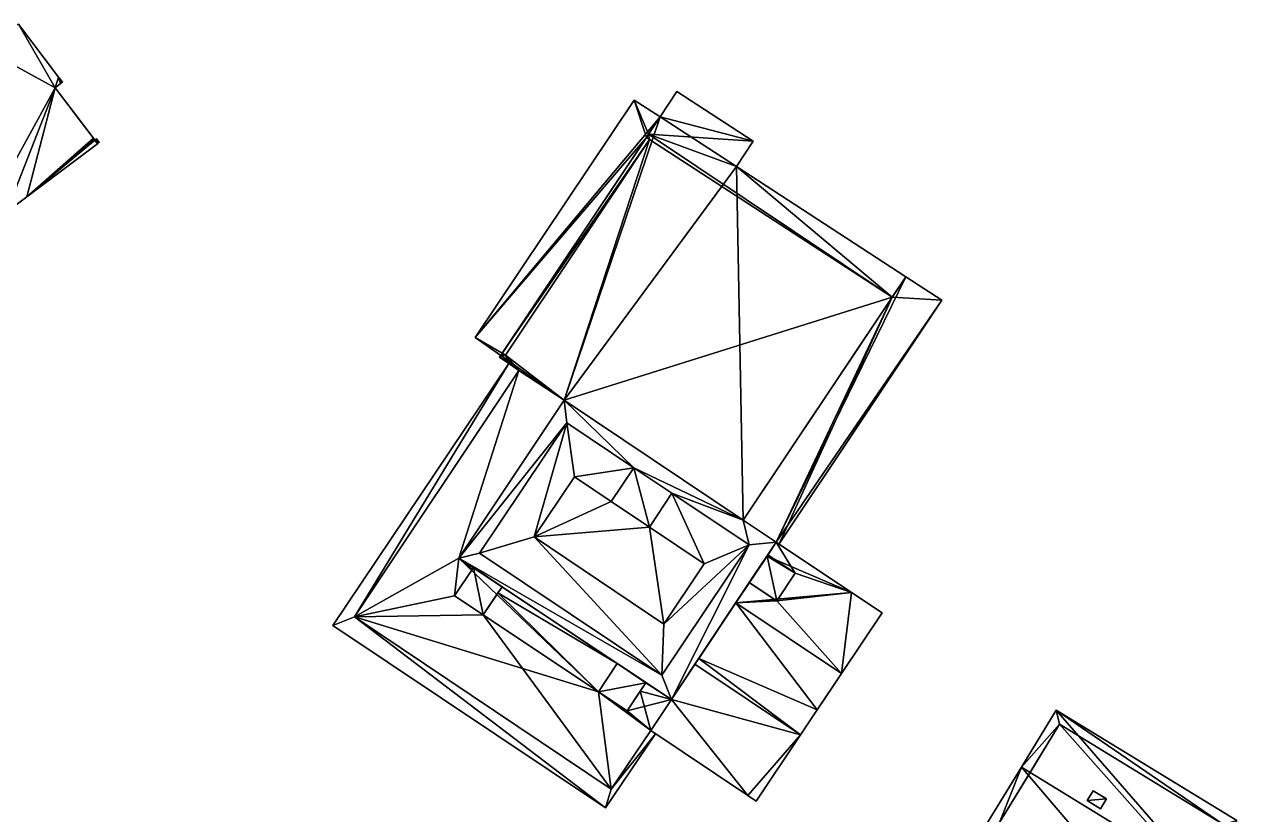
# Model space of a CAD drawing. Extents: x 2679264 to 2679716, y 1246766 to 1247183.
# Drawn here: x 2679574.3 to 2679664.7, y 1247120.6 to 1247179.5 of the extents above; entities that cross this region are included whole.
import ezdxf

# ---------------------------------------------------------------- set-up
doc = ezdxf.new("R2010")
doc.units = 0

msp = doc.modelspace()

# ---------------------------------------------------------------- linework, layer by layer
for points in [[(2679573.89, 1247179.52, 455.467), (2679576.61, 1247174.78, 455.467), (2679570.58, 1247178.08, 455.467)], [(2679573.89, 1247179.52, 428.015), (2679570.58, 1247178.08, 428.015), (2679576.61, 1247174.78, 428.015)], [(2679576.88, 1247175.58, 455.467), (2679576.61, 1247174.78, 455.467), (2679573.89, 1247179.52, 455.467)], [(2679576.88, 1247175.58, 455.467), (2679573.89, 1247179.52, 455.467), (2679573.89, 1247179.52, 428.015)], [(2679576.88, 1247175.58, 428.015), (2679576.88, 1247175.58, 455.467), (2679573.89, 1247179.52, 428.015)], [(2679576.88, 1247175.58, 428.015), (2679573.89, 1247179.52, 428.015), (2679576.61, 1247174.78, 428.015)], [(2679576.61, 1247174.78, 455.467), (2679570.47, 1247163.58, 455.467), (2679570.58, 1247178.08, 455.467)], [(2679570.58, 1247178.08, 428.015), (2679570.47, 1247163.58, 428.015), (2679576.61, 1247174.78, 428.015)], [(2679577.01, 1247175.1, 455.467), (2679576.61, 1247174.78, 455.467), (2679576.88, 1247175.58, 455.467)], [(2679577.01, 1247175.1, 428.015), (2679576.88, 1247175.58, 428.015), (2679576.61, 1247174.78, 428.015)], [(2679576.91, 1247175.54, 455.467), (2679577.01, 1247175.1, 455.467), (2679576.88, 1247175.58, 455.467)], [(2679576.91, 1247175.54, 447.576), (2679576.91, 1247175.54, 455.467), (2679576.88, 1247175.58, 455.467)], [(2679576.88, 1247175.58, 447.576), (2679576.91, 1247175.54, 447.576), (2679576.88, 1247175.58, 455.467)], [(2679577.01, 1247175.1, 428.015), (2679576.91, 1247175.54, 428.015), (2679576.88, 1247175.58, 428.015)], [(2679577.18, 1247175.21, 455.467), (2679577.01, 1247175.1, 455.467), (2679576.91, 1247175.54, 455.467)], [(2679577.18, 1247175.21, 447.576), (2679577.18, 1247175.21, 455.467), (2679576.91, 1247175.54, 455.467)], [(2679576.91, 1247175.54, 447.576), (2679577.18, 1247175.21, 447.576), (2679576.91, 1247175.54, 455.467)], [(2679577.01, 1247175.1, 428.015), (2679577.18, 1247175.21, 428.015), (2679576.91, 1247175.54, 428.015)], [(2679573, 1247165.51, 455.467), (2679570.47, 1247163.58, 455.467), (2679576.61, 1247174.78, 455.467)], [(2679570.47, 1247163.58, 428.015), (2679573, 1247165.51, 428.015), (2679576.61, 1247174.78, 428.015)], [(2679574.51, 1247166.65, 455.467), (2679573, 1247165.51, 455.467), (2679576.61, 1247174.78, 455.467)], [(2679573, 1247165.51, 428.015), (2679574.51, 1247166.65, 428.015), (2679576.61, 1247174.78, 428.015)], [(2679579.47, 1247171.03, 455.467), (2679574.51, 1247166.65, 455.467), (2679576.61, 1247174.78, 455.467)], [(2679574.51, 1247166.65, 428.015), (2679579.47, 1247171.03, 428.015), (2679576.61, 1247174.78, 428.015)], [(2679576.61, 1247174.78, 447.576), (2679576.61, 1247174.78, 455.467), (2679577.01, 1247175.1, 455.467)], [(2679577.01, 1247175.1, 447.576), (2679576.61, 1247174.78, 447.576), (2679577.01, 1247175.1, 455.467)], [(2679576.61, 1247174.78, 447.576), (2679579.53, 1247170.95, 447.576), (2679579.53, 1247170.95, 455.467)], [(2679576.61, 1247174.78, 455.467), (2679576.61, 1247174.78, 447.576), (2679579.53, 1247170.95, 455.467)], [(2679577.01, 1247175.1, 447.576), (2679577.01, 1247175.1, 455.467), (2679577.18, 1247175.21, 455.467)], [(2679577.18, 1247175.21, 447.576), (2679577.01, 1247175.1, 447.576), (2679577.18, 1247175.21, 455.467)], [(2679619.77, 1247173.87, 438.178), (2679621.71, 1247172.61, 438.178), (2679607.93, 1247156.17, 438.178)], [(2679619.77, 1247173.87, 438.178), (2679607.93, 1247156.17, 438.178), (2679620.69, 1247171.09, 438.178)], [(2679621.71, 1247172.61, 438.178), (2679619.77, 1247173.87, 438.178), (2679620.85, 1247171.34, 438.178)], [(2679620.85, 1247171.34, 438.178), (2679619.77, 1247173.87, 438.178), (2679620.69, 1247171.09, 438.178)], [(2679622.95, 1247174.5, 438.178), (2679628.64, 1247170.8, 438.178), (2679621.71, 1247172.61, 438.178)], [(2679628.64, 1247170.8, 438.178), (2679622.95, 1247174.5, 438.178), (2679621.71, 1247172.61, 438.178)], [(2679607.93, 1247156.17, 438.178), (2679621.71, 1247172.61, 438.178), (2679609.83, 1247154.85, 438.178)], [(2679609.83, 1247154.85, 438.178), (2679621.71, 1247172.61, 438.178), (2679614.55, 1247151.5, 438.178)], [(2679621.71, 1247172.61, 438.178), (2679627.41, 1247168.91, 438.178), (2679614.55, 1247151.5, 438.178)], [(2679628.64, 1247170.8, 438.178), (2679621.71, 1247172.61, 438.178), (2679620.85, 1247171.34, 438.178)], [(2679628.64, 1247170.8, 438.178), (2679627.41, 1247168.91, 438.178), (2679621.71, 1247172.61, 438.178)], [(2679579.53, 1247170.95, 455.467), (2679574.51, 1247166.65, 455.467), (2679579.47, 1247171.03, 455.467)], [(2679574.51, 1247166.65, 428.015), (2679579.53, 1247170.95, 428.015), (2679579.47, 1247171.03, 428.015)], [(2679579.7, 1247170.98, 455.467), (2679579.86, 1247170.68, 455.467), (2679579.58, 1247170.89, 455.467)], [(2679579.7, 1247170.98, 447.576), (2679579.7, 1247170.98, 455.467), (2679579.58, 1247170.89, 455.467)], [(2679579.58, 1247170.89, 447.576), (2679579.7, 1247170.98, 447.576), (2679579.58, 1247170.89, 455.467)], [(2679579.86, 1247170.68, 428.015), (2679579.7, 1247170.98, 428.015), (2679579.58, 1247170.89, 428.015)], [(2679579.9, 1247170.71, 455.467), (2679579.86, 1247170.68, 455.467), (2679579.7, 1247170.98, 455.467)], [(2679579.9, 1247170.71, 455.467), (2679579.7, 1247170.98, 455.467), (2679579.7, 1247170.98, 428.015)], [(2679579.9, 1247170.71, 428.015), (2679579.9, 1247170.71, 455.467), (2679579.7, 1247170.98, 428.015)], [(2679579.86, 1247170.68, 428.015), (2679579.9, 1247170.71, 428.015), (2679579.7, 1247170.98, 428.015)], [(2679620.69, 1247171.09, 438.178), (2679607.93, 1247156.17, 438.178), (2679609.94, 1247155.02, 438.178)], [(2679620.91, 1247170.93, 438.178), (2679620.69, 1247171.09, 438.178), (2679609.94, 1247155.02, 438.178)], [(2679620.85, 1247171.34, 438.178), (2679620.69, 1247171.09, 438.178), (2679620.69, 1247171.09, 426.39)], [(2679620.85, 1247171.34, 426.39), (2679620.85, 1247171.34, 438.178), (2679620.69, 1247171.09, 426.39)], [(2679620.85, 1247171.34, 426.39), (2679620.69, 1247171.09, 426.39), (2679620.91, 1247170.93, 426.39)], [(2679620.69, 1247171.09, 438.178), (2679620.91, 1247170.93, 438.178), (2679620.91, 1247170.93, 426.39)], [(2679620.69, 1247171.09, 426.39), (2679620.69, 1247171.09, 438.178), (2679620.91, 1247170.93, 426.39)], [(2679627.41, 1247168.91, 438.178), (2679628.64, 1247170.8, 438.178), (2679620.85, 1247171.34, 438.178)], [(2679639, 1247159.18, 438.178), (2679627.41, 1247168.91, 438.178), (2679620.85, 1247171.34, 438.178)], [(2679639, 1247159.18, 438.178), (2679620.85, 1247171.34, 438.178), (2679620.85, 1247171.34, 426.39)], [(2679639, 1247159.18, 426.39), (2679639, 1247159.18, 438.178), (2679620.85, 1247171.34, 426.39)], [(2679639, 1247159.18, 426.39), (2679620.85, 1247171.34, 426.39), (2679620.91, 1247170.93, 426.39)], [(2679579.58, 1247170.89, 455.467), (2679574.51, 1247166.65, 455.467), (2679579.53, 1247170.95, 455.467)], [(2679574.51, 1247166.65, 428.015), (2679579.58, 1247170.89, 428.015), (2679579.53, 1247170.95, 428.015)], [(2679579.78, 1247170.62, 455.467), (2679574.51, 1247166.65, 455.467), (2679579.58, 1247170.89, 455.467)], [(2679574.51, 1247166.65, 428.015), (2679579.78, 1247170.62, 428.015), (2679579.58, 1247170.89, 428.015)], [(2679574.51, 1247166.65, 455.467), (2679579.78, 1247170.62, 455.467), (2679579.78, 1247170.62, 428.015)], [(2679574.51, 1247166.65, 428.015), (2679574.51, 1247166.65, 455.467), (2679579.78, 1247170.62, 428.015)], [(2679579.58, 1247170.89, 447.576), (2679579.58, 1247170.89, 455.467), (2679579.53, 1247170.95, 455.467)], [(2679579.53, 1247170.95, 447.576), (2679579.58, 1247170.89, 447.576), (2679579.53, 1247170.95, 455.467)], [(2679579.86, 1247170.68, 455.467), (2679579.78, 1247170.62, 455.467), (2679579.58, 1247170.89, 455.467)], [(2679579.78, 1247170.62, 428.015), (2679579.86, 1247170.68, 428.015), (2679579.58, 1247170.89, 428.015)], [(2679579.78, 1247170.62, 455.467), (2679579.86, 1247170.68, 455.467), (2679579.86, 1247170.68, 428.015)], [(2679579.78, 1247170.62, 428.015), (2679579.78, 1247170.62, 455.467), (2679579.86, 1247170.68, 428.015)], [(2679579.86, 1247170.68, 455.467), (2679579.9, 1247170.71, 455.467), (2679579.9, 1247170.71, 428.015)], [(2679579.86, 1247170.68, 428.015), (2679579.86, 1247170.68, 455.467), (2679579.9, 1247170.71, 428.015)], [(2679610.19, 1247154.86, 438.178), (2679620.91, 1247170.93, 438.178), (2679609.94, 1247155.02, 438.178)], [(2679620.91, 1247170.93, 438.178), (2679610.19, 1247154.86, 438.178), (2679610.19, 1247154.86, 426.39)], [(2679620.91, 1247170.93, 426.39), (2679620.91, 1247170.93, 438.178), (2679610.19, 1247154.86, 426.39)], [(2679614.55, 1247151.5, 426.39), (2679620.91, 1247170.93, 426.39), (2679610.19, 1247154.86, 426.39)], [(2679614.55, 1247151.5, 426.39), (2679639, 1247159.18, 426.39), (2679620.91, 1247170.93, 426.39)], [(2679614.55, 1247151.5, 438.178), (2679627.41, 1247168.91, 438.178), (2679627.89, 1247142.57, 438.178)], [(2679627.41, 1247168.91, 438.178), (2679640.02, 1247160.71, 438.178), (2679627.89, 1247142.57, 438.178)], [(2679640.02, 1247160.71, 438.178), (2679627.41, 1247168.91, 438.178), (2679639, 1247159.18, 438.178)], [(2679573, 1247165.51, 455.467), (2679574.51, 1247166.65, 455.467), (2679574.51, 1247166.65, 428.015)], [(2679573, 1247165.51, 428.015), (2679573, 1247165.51, 455.467), (2679574.51, 1247166.65, 428.015)], [(2679640.02, 1247160.71, 438.178), (2679630.37, 1247140.93, 438.178), (2679627.89, 1247142.57, 438.178)], [(2679642.72, 1247158.95, 438.178), (2679630.37, 1247140.93, 438.178), (2679640.02, 1247160.71, 438.178)], [(2679642.72, 1247158.95, 438.178), (2679640.02, 1247160.71, 438.178), (2679639, 1247159.18, 438.178)], [(2679614.55, 1247151.5, 426.39), (2679627.89, 1247142.57, 426.39), (2679639, 1247159.18, 426.39)], [(2679627.89, 1247142.57, 438.178), (2679630.37, 1247140.93, 438.178), (2679639, 1247159.18, 438.178)], [(2679627.89, 1247142.57, 438.178), (2679639, 1247159.18, 438.178), (2679639, 1247159.18, 426.39)], [(2679627.89, 1247142.57, 426.39), (2679627.89, 1247142.57, 438.178), (2679639, 1247159.18, 426.39)], [(2679630.37, 1247140.93, 438.178), (2679630.58, 1247140.8, 438.178), (2679639, 1247159.18, 438.178)], [(2679630.58, 1247140.8, 438.178), (2679630.37, 1247140.93, 438.178), (2679642.72, 1247158.95, 438.178)], [(2679630.58, 1247140.8, 438.178), (2679642.72, 1247158.95, 438.178), (2679639, 1247159.18, 438.178)], [(2679607.93, 1247156.17, 438.178), (2679609.83, 1247154.85, 438.178), (2679609.94, 1247155.02, 438.178)], [(2679609.83, 1247154.85, 426.39), (2679609.73, 1247154.72, 426.39), (2679610.19, 1247154.86, 426.39)], [(2679609.73, 1247154.72, 426.39), (2679610.43, 1247154.25, 426.39), (2679610.19, 1247154.86, 426.39)], [(2679609.73, 1247154.72, 438.178), (2679609.83, 1247154.85, 438.178), (2679610.43, 1247154.25, 438.178)], [(2679609.83, 1247154.85, 438.178), (2679609.73, 1247154.72, 438.178), (2679609.73, 1247154.72, 426.39)], [(2679609.83, 1247154.85, 426.39), (2679609.83, 1247154.85, 438.178), (2679609.73, 1247154.72, 426.39)], [(2679609.73, 1247154.72, 438.178), (2679610.43, 1247154.25, 438.178), (2679610.43, 1247154.25, 426.39)], [(2679609.73, 1247154.72, 426.39), (2679609.73, 1247154.72, 438.178), (2679610.43, 1247154.25, 426.39)], [(2679609.94, 1247155.02, 438.178), (2679609.83, 1247154.85, 438.178), (2679609.94, 1247155.02, 426.39)], [(2679609.83, 1247154.85, 438.178), (2679609.83, 1247154.85, 426.39), (2679609.94, 1247155.02, 426.39)], [(2679609.83, 1247154.85, 426.39), (2679610.19, 1247154.86, 426.39), (2679609.94, 1247155.02, 426.39)], [(2679610.43, 1247154.25, 438.178), (2679609.83, 1247154.85, 438.178), (2679611.19, 1247153.73, 438.178)], [(2679611.19, 1247153.73, 438.178), (2679609.83, 1247154.85, 438.178), (2679614.55, 1247151.5, 438.178)], [(2679610.19, 1247154.86, 438.178), (2679609.94, 1247155.02, 438.178), (2679609.94, 1247155.02, 426.39)], [(2679610.19, 1247154.86, 426.39), (2679610.19, 1247154.86, 438.178), (2679609.94, 1247155.02, 426.39)], [(2679610.43, 1247154.25, 426.39), (2679611.19, 1247153.73, 426.39), (2679610.19, 1247154.86, 426.39)], [(2679611.19, 1247153.73, 426.39), (2679614.55, 1247151.5, 426.39), (2679610.19, 1247154.86, 426.39)], [(2679610.43, 1247154.25, 438.241), (2679598.93, 1247135.37, 438.241), (2679597.32, 1247134.73, 438.241)], [(2679610.43, 1247154.25, 438.241), (2679597.32, 1247134.73, 438.241), (2679598.93, 1247135.37, 438.241)], [(2679610.43, 1247154.25, 438.241), (2679611.19, 1247153.73, 438.241), (2679598.93, 1247135.37, 438.241)], [(2679611.19, 1247153.73, 438.241), (2679610.43, 1247154.25, 438.241), (2679598.93, 1247135.37, 438.241)], [(2679610.43, 1247154.25, 438.178), (2679611.19, 1247153.73, 438.178), (2679611.19, 1247153.73, 426.39)], [(2679610.43, 1247154.25, 426.39), (2679610.43, 1247154.25, 438.178), (2679611.19, 1247153.73, 426.39)], [(2679611.19, 1247153.73, 438.241), (2679606.72, 1247139.75, 438.241), (2679598.93, 1247135.37, 438.241)], [(2679611.19, 1247153.73, 438.241), (2679598.93, 1247135.37, 438.241), (2679598.93, 1247135.37, 426.39)], [(2679611.19, 1247153.73, 426.39), (2679611.19, 1247153.73, 438.241), (2679598.93, 1247135.37, 426.39)], [(2679611.19, 1247153.73, 426.39), (2679598.93, 1247135.37, 426.39), (2679606.72, 1247139.75, 426.39)], [(2679614.55, 1247151.5, 438.241), (2679606.72, 1247139.75, 438.241), (2679611.19, 1247153.73, 438.241)], [(2679611.19, 1247153.73, 426.39), (2679606.72, 1247139.75, 426.39), (2679614.55, 1247151.5, 426.39)], [(2679614.55, 1247151.5, 438.178), (2679614.55, 1247151.5, 438.241), (2679611.19, 1247153.73, 438.241)], [(2679611.19, 1247153.73, 438.178), (2679614.55, 1247151.5, 438.178), (2679611.19, 1247153.73, 438.241)], [(2679606.72, 1247139.75, 467.94), (2679614.55, 1247151.5, 467.94), (2679614.77, 1247149.82, 467.94)], [(2679614.55, 1247151.5, 438.241), (2679614.55, 1247151.5, 467.94), (2679606.72, 1247139.75, 467.94)], [(2679606.72, 1247139.75, 438.241), (2679614.55, 1247151.5, 438.241), (2679606.72, 1247139.75, 467.94)], [(2679614.55, 1247151.5, 426.39), (2679606.72, 1247139.75, 426.39), (2679614.77, 1247149.82, 426.39)], [(2679614.55, 1247151.5, 467.94), (2679627.89, 1247142.57, 467.94), (2679619.75, 1247146.48, 467.94)], [(2679614.55, 1247151.5, 467.94), (2679619.75, 1247146.48, 467.94), (2679614.77, 1247149.82, 467.94)], [(2679627.89, 1247142.57, 438.178), (2679627.89, 1247142.57, 467.94), (2679614.55, 1247151.5, 467.94)], [(2679614.55, 1247151.5, 438.178), (2679627.89, 1247142.57, 438.178), (2679614.55, 1247151.5, 467.94)], [(2679627.89, 1247142.57, 426.39), (2679614.55, 1247151.5, 426.39), (2679619.75, 1247146.48, 426.39)], [(2679619.75, 1247146.48, 426.39), (2679614.55, 1247151.5, 426.39), (2679614.77, 1247149.82, 426.39)], [(2679606.72, 1247139.75, 467.94), (2679614.77, 1247149.82, 467.94), (2679608.26, 1247140.1, 467.94)], [(2679614.77, 1247149.82, 426.39), (2679606.72, 1247139.75, 426.39), (2679608.26, 1247140.1, 426.39)], [(2679614.77, 1247149.82, 465.598), (2679612.32, 1247141.32, 465.598), (2679608.26, 1247140.1, 465.598)], [(2679608.26, 1247140.1, 465.598), (2679608.26, 1247140.1, 467.94), (2679614.77, 1247149.82, 467.94)], [(2679614.77, 1247149.82, 465.598), (2679608.26, 1247140.1, 465.598), (2679614.77, 1247149.82, 467.94)], [(2679612.32, 1247141.32, 426.39), (2679614.77, 1247149.82, 426.39), (2679608.26, 1247140.1, 426.39)], [(2679615.32, 1247145.8, 465.598), (2679612.32, 1247141.32, 465.598), (2679614.77, 1247149.82, 465.598)], [(2679612.32, 1247141.32, 426.39), (2679615.32, 1247145.8, 426.39), (2679614.77, 1247149.82, 426.39)], [(2679619.75, 1247146.48, 465.598), (2679615.32, 1247145.8, 465.598), (2679614.77, 1247149.82, 465.598)], [(2679614.77, 1247149.82, 465.598), (2679614.77, 1247149.82, 467.94), (2679619.75, 1247146.48, 467.94)], [(2679619.75, 1247146.48, 465.598), (2679614.77, 1247149.82, 465.598), (2679619.75, 1247146.48, 467.94)], [(2679615.32, 1247145.8, 426.39), (2679619.75, 1247146.48, 426.39), (2679614.77, 1247149.82, 426.39)], [(2679612.32, 1247141.32, 467.94), (2679615.32, 1247145.8, 467.94), (2679618.06, 1247143.95, 467.94)], [(2679615.32, 1247145.8, 465.598), (2679615.32, 1247145.8, 467.94), (2679612.32, 1247141.32, 467.94)], [(2679612.32, 1247141.32, 465.598), (2679615.32, 1247145.8, 465.598), (2679612.32, 1247141.32, 467.94)], [(2679615.32, 1247145.8, 426.39), (2679612.32, 1247141.32, 426.39), (2679618.06, 1247143.95, 426.39)], [(2679618.06, 1247143.95, 465.598), (2679615.32, 1247145.8, 465.598), (2679619.75, 1247146.48, 465.598)], [(2679615.32, 1247145.8, 426.39), (2679618.06, 1247143.95, 426.39), (2679619.75, 1247146.48, 426.39)], [(2679618.06, 1247143.95, 465.598), (2679618.06, 1247143.95, 467.94), (2679615.32, 1247145.8, 467.94)], [(2679615.32, 1247145.8, 465.598), (2679618.06, 1247143.95, 465.598), (2679615.32, 1247145.8, 467.94)], [(2679620.91, 1247142.05, 467.94), (2679618.06, 1247143.95, 467.94), (2679619.75, 1247146.48, 467.94)], [(2679619.75, 1247146.48, 465.598), (2679619.75, 1247146.48, 467.94), (2679618.06, 1247143.95, 467.94)], [(2679618.06, 1247143.95, 465.598), (2679619.75, 1247146.48, 465.598), (2679618.06, 1247143.95, 467.94)], [(2679618.06, 1247143.95, 426.39), (2679620.91, 1247142.05, 426.39), (2679619.75, 1247146.48, 426.39)], [(2679627.89, 1247142.57, 467.94), (2679622.59, 1247144.57, 467.94), (2679619.75, 1247146.48, 467.94)], [(2679622.59, 1247144.57, 467.94), (2679620.91, 1247142.05, 467.94), (2679619.75, 1247146.48, 467.94)], [(2679627.89, 1247142.57, 426.39), (2679619.75, 1247146.48, 426.39), (2679622.59, 1247144.57, 426.39)], [(2679619.75, 1247146.48, 426.39), (2679620.91, 1247142.05, 426.39), (2679622.59, 1247144.57, 426.39)], [(2679620.91, 1247142.05, 467.94), (2679612.32, 1247141.32, 467.94), (2679618.06, 1247143.95, 467.94)], [(2679612.32, 1247141.32, 426.39), (2679620.91, 1247142.05, 426.39), (2679618.06, 1247143.95, 426.39)], [(2679625, 1247139.31, 465.598), (2679620.91, 1247142.05, 465.598), (2679622.59, 1247144.57, 465.598)], [(2679620.91, 1247142.05, 465.598), (2679620.91, 1247142.05, 467.94), (2679622.59, 1247144.57, 467.94)], [(2679622.59, 1247144.57, 465.598), (2679620.91, 1247142.05, 465.598), (2679622.59, 1247144.57, 467.94)], [(2679620.91, 1247142.05, 426.39), (2679625, 1247139.31, 426.39), (2679622.59, 1247144.57, 426.39)], [(2679627.89, 1247142.57, 467.94), (2679628.35, 1247140.72, 467.94), (2679622.59, 1247144.57, 467.94)], [(2679628.35, 1247140.72, 465.598), (2679625, 1247139.31, 465.598), (2679622.59, 1247144.57, 465.598)], [(2679622.59, 1247144.57, 465.598), (2679622.59, 1247144.57, 467.94), (2679628.35, 1247140.72, 467.94)], [(2679628.35, 1247140.72, 465.598), (2679622.59, 1247144.57, 465.598), (2679628.35, 1247140.72, 467.94)], [(2679628.35, 1247140.72, 426.39), (2679627.89, 1247142.57, 426.39), (2679622.59, 1247144.57, 426.39)], [(2679625, 1247139.31, 426.39), (2679628.35, 1247140.72, 426.39), (2679622.59, 1247144.57, 426.39)], [(2679627.89, 1247142.57, 467.94), (2679630.37, 1247140.93, 467.94), (2679628.35, 1247140.72, 467.94)], [(2679630.37, 1247140.93, 426.39), (2679630.37, 1247140.93, 467.94), (2679627.89, 1247142.57, 467.94)], [(2679627.89, 1247142.57, 467.94), (2679627.89, 1247142.57, 426.39), (2679630.37, 1247140.93, 426.39)], [(2679630.37, 1247140.93, 426.39), (2679627.89, 1247142.57, 426.39), (2679628.35, 1247140.72, 426.39)], [(2679608.26, 1247140.1, 465.598), (2679612.32, 1247141.32, 465.598), (2679621.85, 1247131.01, 465.598)], [(2679612.32, 1247141.32, 426.39), (2679608.26, 1247140.1, 426.39), (2679621.85, 1247131.01, 426.39)], [(2679620.91, 1247142.05, 467.94), (2679622, 1247134.83, 467.94), (2679612.32, 1247141.32, 467.94)], [(2679622, 1247134.83, 426.39), (2679620.91, 1247142.05, 426.39), (2679612.32, 1247141.32, 426.39)], [(2679612.32, 1247141.32, 465.598), (2679622, 1247134.83, 465.598), (2679621.85, 1247131.01, 465.598)], [(2679612.32, 1247141.32, 465.598), (2679612.32, 1247141.32, 467.94), (2679622, 1247134.83, 467.94)], [(2679622, 1247134.83, 465.598), (2679612.32, 1247141.32, 465.598), (2679622, 1247134.83, 467.94)], [(2679622, 1247134.83, 426.39), (2679612.32, 1247141.32, 426.39), (2679621.85, 1247131.01, 426.39)], [(2679620.91, 1247142.05, 467.94), (2679625, 1247139.31, 467.94), (2679622, 1247134.83, 467.94)], [(2679625, 1247139.31, 465.598), (2679625, 1247139.31, 467.94), (2679620.91, 1247142.05, 467.94)], [(2679620.91, 1247142.05, 465.598), (2679625, 1247139.31, 465.598), (2679620.91, 1247142.05, 467.94)], [(2679625, 1247139.31, 426.39), (2679620.91, 1247142.05, 426.39), (2679622, 1247134.83, 426.39)], [(2679628.35, 1247140.72, 467.94), (2679622.55, 1247129.2, 467.94), (2679621.85, 1247131.01, 467.94)], [(2679621.85, 1247131.01, 465.598), (2679622, 1247134.83, 465.598), (2679628.35, 1247140.72, 465.598)], [(2679628.35, 1247140.72, 465.598), (2679628.35, 1247140.72, 467.94), (2679621.85, 1247131.01, 467.94)], [(2679621.85, 1247131.01, 465.598), (2679628.35, 1247140.72, 465.598), (2679621.85, 1247131.01, 467.94)], [(2679621.85, 1247131.01, 426.39), (2679622.55, 1247129.2, 426.39), (2679628.35, 1247140.72, 426.39)], [(2679622, 1247134.83, 426.39), (2679621.85, 1247131.01, 426.39), (2679628.35, 1247140.72, 426.39)], [(2679622, 1247134.83, 465.598), (2679625, 1247139.31, 465.598), (2679628.35, 1247140.72, 465.598)], [(2679625, 1247139.31, 426.39), (2679622, 1247134.83, 426.39), (2679628.35, 1247140.72, 426.39)], [(2679630.37, 1247140.93, 467.94), (2679622.55, 1247129.2, 467.94), (2679628.35, 1247140.72, 467.94)], [(2679628.36, 1247137.92, 465.181), (2679622.55, 1247129.2, 467.94), (2679630.37, 1247140.93, 467.94)], [(2679622.55, 1247129.2, 426.39), (2679630.37, 1247140.93, 426.39), (2679628.35, 1247140.72, 426.39)], [(2679629.74, 1247139.99, 465.181), (2679628.36, 1247137.92, 465.181), (2679630.37, 1247140.93, 467.94)], [(2679635.97, 1247137.19, 426.39), (2679630.37, 1247140.93, 426.39), (2679629.68, 1247139.89, 426.39)], [(2679629.74, 1247139.99, 437.222), (2679630.37, 1247140.93, 437.222), (2679631.78, 1247138.63, 437.222)], [(2679629.74, 1247139.99, 465.181), (2679630.37, 1247140.93, 437.222), (2679629.74, 1247139.99, 437.222)], [(2679629.74, 1247139.99, 465.181), (2679630.37, 1247140.93, 467.94), (2679630.37, 1247140.93, 437.222)], [(2679631.78, 1247138.63, 437.222), (2679630.37, 1247140.93, 437.222), (2679635.97, 1247137.19, 437.222)], [(2679635.97, 1247137.19, 437.222), (2679630.37, 1247140.93, 437.222), (2679630.37, 1247140.93, 426.39)], [(2679635.97, 1247137.19, 426.39), (2679635.97, 1247137.19, 437.222), (2679630.37, 1247140.93, 426.39)], [(2679606.39, 1247136.94, 438.241), (2679598.93, 1247135.37, 438.241), (2679606.72, 1247139.75, 438.241)], [(2679598.93, 1247135.37, 426.39), (2679617.11, 1247129.79, 426.39), (2679606.72, 1247139.75, 426.39)], [(2679607.69, 1247138.89, 438.241), (2679606.39, 1247136.94, 438.241), (2679606.72, 1247139.75, 438.241)], [(2679606.72, 1247139.75, 467.94), (2679608.26, 1247140.1, 467.94), (2679621.85, 1247131.01, 467.94)], [(2679608.26, 1247140.1, 426.39), (2679606.72, 1247139.75, 426.39), (2679621.85, 1247131.01, 426.39)], [(2679622.55, 1247129.2, 467.94), (2679606.72, 1247139.75, 467.94), (2679621.85, 1247131.01, 467.94)], [(2679607.79, 1247139.04, 438.241), (2679607.69, 1247138.89, 438.241), (2679606.72, 1247139.75, 438.241)], [(2679618.51, 1247131.89, 465.181), (2679606.72, 1247139.75, 467.94), (2679622.55, 1247129.2, 467.94)], [(2679607.79, 1247139.04, 465.181), (2679606.72, 1247139.75, 438.241), (2679606.72, 1247139.75, 467.94)], [(2679609.93, 1247137.61, 465.181), (2679607.79, 1247139.04, 465.181), (2679606.72, 1247139.75, 467.94)], [(2679618.51, 1247131.89, 465.181), (2679609.93, 1247137.61, 465.181), (2679606.72, 1247139.75, 467.94)], [(2679607.79, 1247139.04, 465.181), (2679607.79, 1247139.04, 438.241), (2679606.72, 1247139.75, 438.241)], [(2679606.72, 1247139.75, 426.39), (2679622.55, 1247129.2, 426.39), (2679621.85, 1247131.01, 426.39)], [(2679617.11, 1247129.79, 426.39), (2679618.51, 1247131.89, 426.39), (2679606.72, 1247139.75, 426.39)], [(2679621.85, 1247131.01, 465.598), (2679621.85, 1247131.01, 467.94), (2679608.26, 1247140.1, 467.94)], [(2679608.26, 1247140.1, 465.598), (2679621.85, 1247131.01, 465.598), (2679608.26, 1247140.1, 467.94)], [(2679635.97, 1247137.19, 426.39), (2679629.68, 1247139.89, 426.39), (2679627.35, 1247136.41, 426.39)], [(2679629.74, 1247139.99, 465.181), (2679629.74, 1247139.99, 437.222), (2679628.36, 1247137.92, 437.222)], [(2679629.74, 1247139.99, 465.181), (2679628.36, 1247137.92, 437.222), (2679628.36, 1247137.92, 465.181)], [(2679628.36, 1247137.92, 465.181), (2679629.68, 1247139.89, 465.181), (2679630.4, 1247136.56, 465.181)], [(2679628.36, 1247137.92, 465.181), (2679629.68, 1247139.89, 437.222), (2679629.68, 1247139.89, 465.181)], [(2679628.36, 1247137.92, 465.181), (2679628.36, 1247137.92, 437.222), (2679629.68, 1247139.89, 437.222)], [(2679629.68, 1247139.89, 465.181), (2679629.74, 1247139.99, 465.181), (2679631.78, 1247138.63, 465.181)], [(2679629.68, 1247139.89, 465.181), (2679629.74, 1247139.99, 437.222), (2679629.74, 1247139.99, 465.181)], [(2679629.68, 1247139.89, 465.181), (2679629.68, 1247139.89, 437.222), (2679629.74, 1247139.99, 437.222)], [(2679630.4, 1247136.56, 465.181), (2679629.68, 1247139.89, 465.181), (2679631.78, 1247138.63, 465.181)], [(2679629.74, 1247139.99, 465.181), (2679631.78, 1247138.63, 437.222), (2679631.78, 1247138.63, 465.181)], [(2679629.74, 1247139.99, 465.181), (2679629.74, 1247139.99, 437.222), (2679631.78, 1247138.63, 437.222)], [(2679606.39, 1247136.94, 465.181), (2679607.79, 1247139.04, 465.181), (2679608.53, 1247135.51, 465.181)], [(2679606.39, 1247136.94, 465.181), (2679607.79, 1247139.04, 438.241), (2679607.79, 1247139.04, 465.181)], [(2679606.39, 1247136.94, 465.181), (2679606.39, 1247136.94, 438.241), (2679607.79, 1247139.04, 438.241)], [(2679607.79, 1247139.04, 465.181), (2679609.93, 1247137.61, 465.181), (2679608.53, 1247135.51, 465.181)], [(2679622, 1247134.83, 465.598), (2679622, 1247134.83, 467.94), (2679625, 1247139.31, 467.94)], [(2679625, 1247139.31, 465.598), (2679622, 1247134.83, 465.598), (2679625, 1247139.31, 467.94)], [(2679635.97, 1247137.19, 437.222), (2679630.4, 1247136.56, 437.222), (2679631.78, 1247138.63, 437.222)], [(2679631.78, 1247138.63, 465.181), (2679630.4, 1247136.56, 437.222), (2679630.4, 1247136.56, 465.181)], [(2679631.78, 1247138.63, 465.181), (2679631.78, 1247138.63, 437.222), (2679630.4, 1247136.56, 437.222)], [(2679609.93, 1247137.61, 465.181), (2679608.53, 1247135.51, 438.241), (2679608.53, 1247135.51, 465.181)], [(2679609.93, 1247137.61, 465.181), (2679609.93, 1247137.61, 438.241), (2679608.53, 1247135.51, 438.241)], [(2679609.62, 1247137.15, 438.241), (2679609.93, 1247137.61, 438.241), (2679618.51, 1247131.89, 438.241)], [(2679618.51, 1247131.89, 438.241), (2679609.93, 1247137.61, 438.241), (2679609.93, 1247137.61, 465.181)], [(2679618.51, 1247131.89, 465.181), (2679618.51, 1247131.89, 438.241), (2679609.93, 1247137.61, 465.181)], [(2679628.36, 1247137.92, 465.181), (2679622.55, 1247129.2, 437.824), (2679622.55, 1247129.2, 467.94)], [(2679628.36, 1247137.92, 465.181), (2679624.31, 1247131.84, 437.824), (2679622.55, 1247129.2, 437.824)], [(2679628.36, 1247137.92, 465.181), (2679627.36, 1247136.41, 437.503), (2679624.31, 1247131.84, 437.824)], [(2679628.36, 1247137.92, 437.222), (2679630.23, 1247136.67, 437.222), (2679627.35, 1247136.41, 437.222)], [(2679627.36, 1247136.41, 437.503), (2679628.36, 1247137.92, 437.222), (2679627.36, 1247136.41, 437.222)], [(2679628.36, 1247137.92, 437.222), (2679627.36, 1247136.41, 437.503), (2679628.36, 1247137.92, 465.181)], [(2679630.4, 1247136.56, 465.181), (2679628.36, 1247137.92, 437.222), (2679628.36, 1247137.92, 465.181)], [(2679630.4, 1247136.56, 465.181), (2679630.4, 1247136.56, 437.222), (2679628.36, 1247137.92, 437.222)], [(2679606.39, 1247136.94, 438.241), (2679608.53, 1247135.51, 438.241), (2679598.93, 1247135.37, 438.241)], [(2679608.53, 1247135.51, 465.181), (2679606.39, 1247136.94, 438.241), (2679606.39, 1247136.94, 465.181)], [(2679608.53, 1247135.51, 465.181), (2679608.53, 1247135.51, 438.241), (2679606.39, 1247136.94, 438.241)], [(2679608.53, 1247135.51, 438.241), (2679609.62, 1247137.15, 438.241), (2679617.11, 1247129.79, 438.241)], [(2679618.51, 1247131.89, 438.241), (2679617.11, 1247129.79, 438.241), (2679609.62, 1247137.15, 438.241)], [(2679635.23, 1247131.14, 426.39), (2679635.97, 1247137.19, 426.39), (2679627.35, 1247136.41, 426.39)], [(2679630.4, 1247136.56, 437.222), (2679627.35, 1247136.41, 437.222), (2679630.23, 1247136.67, 437.222)], [(2679635.97, 1247137.19, 437.222), (2679635.23, 1247131.14, 437.222), (2679630.4, 1247136.56, 437.222)], [(2679638.26, 1247135.66, 437.222), (2679635.23, 1247131.14, 437.222), (2679635.97, 1247137.19, 437.222)], [(2679635.23, 1247131.14, 426.39), (2679638.26, 1247135.66, 426.39), (2679635.97, 1247137.19, 426.39)], [(2679638.26, 1247135.66, 437.222), (2679635.97, 1247137.19, 437.222), (2679635.97, 1247137.19, 426.39)], [(2679638.26, 1247135.66, 426.39), (2679638.26, 1247135.66, 437.222), (2679635.97, 1247137.19, 426.39)], [(2679627.36, 1247136.41, 437.503), (2679624.31, 1247131.84, 437.503), (2679624.31, 1247131.84, 437.824)], [(2679624.59, 1247132.26, 437.503), (2679627.35, 1247136.41, 437.503), (2679633.41, 1247128.43, 437.503)], [(2679624.59, 1247132.26, 426.39), (2679633.41, 1247128.43, 426.39), (2679627.35, 1247136.41, 426.39)], [(2679627.35, 1247136.41, 437.222), (2679630.4, 1247136.56, 437.222), (2679635.23, 1247131.14, 437.222)], [(2679627.35, 1247136.41, 437.503), (2679635.23, 1247131.14, 437.503), (2679633.41, 1247128.43, 437.503)], [(2679635.23, 1247131.14, 437.222), (2679635.23, 1247131.14, 437.503), (2679627.35, 1247136.41, 437.503)], [(2679627.35, 1247136.41, 437.222), (2679635.23, 1247131.14, 437.222), (2679627.35, 1247136.41, 437.503)], [(2679633.41, 1247128.43, 426.39), (2679635.23, 1247131.14, 426.39), (2679627.35, 1247136.41, 426.39)], [(2679598.93, 1247135.37, 438.241), (2679617.65, 1247121.14, 438.241), (2679597.32, 1247134.73, 438.241)], [(2679597.32, 1247134.73, 438.241), (2679617.65, 1247121.14, 438.241), (2679598.93, 1247135.37, 438.241)], [(2679598.93, 1247135.37, 438.241), (2679608.53, 1247135.51, 438.241), (2679618.07, 1247122.52, 438.241)], [(2679598.93, 1247135.37, 438.241), (2679618.07, 1247122.52, 438.241), (2679617.65, 1247121.14, 438.241)], [(2679598.93, 1247135.37, 438.241), (2679617.65, 1247121.14, 438.241), (2679618.07, 1247122.52, 438.241)], [(2679598.93, 1247135.37, 438.241), (2679618.07, 1247122.52, 438.241), (2679618.07, 1247122.52, 426.39)], [(2679598.93, 1247135.37, 426.39), (2679598.93, 1247135.37, 438.241), (2679618.07, 1247122.52, 426.39)], [(2679598.93, 1247135.37, 426.39), (2679618.07, 1247122.52, 426.39), (2679617.11, 1247129.79, 426.39)], [(2679617.11, 1247129.79, 438.241), (2679618.07, 1247122.52, 438.241), (2679608.53, 1247135.51, 438.241)], [(2679635.23, 1247131.14, 437.222), (2679638.26, 1247135.66, 437.222), (2679638.26, 1247135.66, 426.39)], [(2679635.23, 1247131.14, 426.39), (2679635.23, 1247131.14, 437.222), (2679638.26, 1247135.66, 426.39)], [(2679624.31, 1247131.84, 437.503), (2679624.59, 1247132.26, 437.503), (2679632.18, 1247126.58, 437.503)], [(2679624.59, 1247132.26, 426.39), (2679624.31, 1247131.84, 426.39), (2679632.18, 1247126.58, 426.39)], [(2679632.18, 1247126.58, 437.503), (2679624.59, 1247132.26, 437.503), (2679633.41, 1247128.43, 437.503)], [(2679624.59, 1247132.26, 426.39), (2679632.18, 1247126.58, 426.39), (2679633.41, 1247128.43, 426.39)], [(2679618.51, 1247131.89, 465.181), (2679620.65, 1247130.46, 465.181), (2679617.11, 1247129.79, 465.181)], [(2679618.51, 1247131.89, 438.241), (2679618.51, 1247131.89, 465.181), (2679617.11, 1247129.79, 465.181)], [(2679617.11, 1247129.79, 465.181), (2679617.11, 1247129.79, 438.241), (2679618.51, 1247131.89, 438.241)], [(2679620.65, 1247130.46, 426.39), (2679618.51, 1247131.89, 426.39), (2679617.11, 1247129.79, 426.39)], [(2679620.65, 1247130.46, 465.181), (2679618.51, 1247131.89, 465.181), (2679622.55, 1247129.2, 467.94)], [(2679622.55, 1247129.2, 437.824), (2679624.31, 1247131.84, 437.824), (2679632.18, 1247126.58, 437.824)], [(2679624.31, 1247131.84, 426.39), (2679622.55, 1247129.2, 426.39), (2679632.18, 1247126.58, 426.39)], [(2679632.18, 1247126.58, 437.503), (2679632.18, 1247126.58, 437.824), (2679624.31, 1247131.84, 437.824)], [(2679624.31, 1247131.84, 437.503), (2679632.18, 1247126.58, 437.503), (2679624.31, 1247131.84, 437.824)], [(2679620.65, 1247130.46, 465.181), (2679619.25, 1247128.36, 465.181), (2679617.11, 1247129.79, 465.181)], [(2679619.25, 1247128.36, 426.39), (2679620.65, 1247130.46, 426.39), (2679617.11, 1247129.79, 426.39)], [(2679620.65, 1247130.46, 438.241), (2679619.25, 1247128.36, 465.181), (2679620.65, 1247130.46, 465.181)], [(2679619.25, 1247128.36, 465.181), (2679620.65, 1247130.46, 438.241), (2679619.25, 1247128.36, 438.241)], [(2679622.55, 1247129.2, 426.39), (2679620.65, 1247130.46, 426.39), (2679619.25, 1247128.36, 426.39)], [(2679622.55, 1247129.2, 438.241), (2679620.23, 1247129.82, 438.241), (2679620.65, 1247130.46, 438.241)], [(2679620.65, 1247130.46, 465.181), (2679622.55, 1247129.2, 438.241), (2679620.65, 1247130.46, 438.241)], [(2679620.65, 1247130.46, 465.181), (2679622.55, 1247129.2, 467.94), (2679622.55, 1247129.2, 438.241)], [(2679635.23, 1247131.14, 426.39), (2679632.18, 1247126.58, 426.39), (2679632.18, 1247126.58, 437.503)], [(2679635.23, 1247131.14, 437.503), (2679635.23, 1247131.14, 426.39), (2679632.18, 1247126.58, 437.503)], [(2679617.11, 1247129.79, 438.241), (2679621.01, 1247126.9, 438.241), (2679618.07, 1247122.52, 438.241)], [(2679619.25, 1247128.36, 438.241), (2679621.01, 1247126.9, 438.241), (2679617.11, 1247129.79, 438.241)], [(2679617.11, 1247129.79, 438.241), (2679617.11, 1247129.79, 465.181), (2679619.25, 1247128.36, 465.181)], [(2679619.25, 1247128.36, 465.181), (2679619.25, 1247128.36, 438.241), (2679617.11, 1247129.79, 438.241)], [(2679621.01, 1247126.9, 426.39), (2679619.25, 1247128.36, 426.39), (2679617.11, 1247129.79, 426.39)], [(2679618.07, 1247122.52, 426.39), (2679621.01, 1247126.9, 426.39), (2679617.11, 1247129.79, 426.39)], [(2679620.23, 1247129.82, 438.241), (2679621.01, 1247126.9, 438.241), (2679619.25, 1247128.36, 438.241)], [(2679621.01, 1247126.9, 438.241), (2679620.23, 1247129.82, 438.241), (2679622.55, 1247129.2, 438.241)], [(2679621.01, 1247126.9, 426.39), (2679622.55, 1247129.2, 426.39), (2679619.25, 1247128.36, 426.39)], [(2679621.01, 1247126.9, 437.824), (2679622.55, 1247129.2, 437.824), (2679628.26, 1247122.05, 437.824)], [(2679622.55, 1247129.2, 426.39), (2679621.01, 1247126.9, 426.39), (2679628.26, 1247122.05, 426.39)], [(2679621.01, 1247126.9, 437.824), (2679621.01, 1247126.9, 438.241), (2679622.55, 1247129.2, 438.241)], [(2679622.55, 1247129.2, 437.824), (2679621.01, 1247126.9, 437.824), (2679622.55, 1247129.2, 438.241)], [(2679628.26, 1247122.05, 437.824), (2679622.55, 1247129.2, 437.824), (2679632.18, 1247126.58, 437.824)], [(2679622.55, 1247129.2, 426.39), (2679628.26, 1247122.05, 426.39), (2679632.18, 1247126.58, 426.39)], [(2679651.24, 1247128.41, 442.53), (2679662.09, 1247115.92, 444.378), (2679648.64, 1247124.16, 444.378)], [(2679651.24, 1247128.41, 442.53), (2679648.64, 1247124.16, 444.378), (2679651.49, 1247127.38, 442.808)], [(2679664.69, 1247120.18, 442.53), (2679662.09, 1247115.92, 444.378), (2679651.24, 1247128.41, 442.53)], [(2679664.69, 1247120.18, 442.53), (2679651.24, 1247128.41, 442.53), (2679663.66, 1247119.93, 442.808)], [(2679663.66, 1247119.93, 442.808), (2679651.24, 1247128.41, 442.53), (2679651.49, 1247127.38, 442.808)], [(2679618.07, 1247122.52, 438.241), (2679621.01, 1247126.9, 438.241), (2679621.36, 1247126.66, 438.241)], [(2679621.36, 1247126.66, 438.241), (2679621.01, 1247126.9, 438.241), (2679618.07, 1247122.52, 438.241)], [(2679618.07, 1247122.52, 438.241), (2679621.01, 1247126.9, 438.241), (2679618.07, 1247122.52, 426.39)], [(2679621.01, 1247126.9, 438.241), (2679621.01, 1247126.9, 426.39), (2679618.07, 1247122.52, 426.39)], [(2679621.01, 1247126.9, 437.824), (2679628.26, 1247122.05, 437.824), (2679628.26, 1247122.05, 426.39)], [(2679621.01, 1247126.9, 426.39), (2679621.01, 1247126.9, 437.824), (2679628.26, 1247122.05, 426.39)], [(2679651.49, 1247127.38, 433.089), (2679649.28, 1247123.76, 444.378), (2679647, 1247120.03, 433.089)], [(2679661.38, 1247116.2, 433.089), (2679651.49, 1247127.38, 433.089), (2679647, 1247120.03, 433.089)], [(2679651.49, 1247127.38, 442.808), (2679648.64, 1247124.16, 444.378), (2679649.28, 1247123.76, 444.378)], [(2679651.49, 1247127.38, 442.808), (2679649.28, 1247123.76, 444.378), (2679651.49, 1247127.38, 433.089)], [(2679663.66, 1247119.93, 442.808), (2679651.49, 1247127.38, 442.808), (2679651.49, 1247127.38, 433.089)], [(2679663.66, 1247119.93, 433.089), (2679663.66, 1247119.93, 442.808), (2679651.49, 1247127.38, 433.089)], [(2679661.38, 1247116.2, 433.089), (2679663.66, 1247119.93, 433.089), (2679651.49, 1247127.38, 433.089)], [(2679618.07, 1247122.52, 438.241), (2679621.36, 1247126.66, 438.241), (2679617.65, 1247121.14, 438.241)], [(2679617.65, 1247121.14, 438.241), (2679621.36, 1247126.66, 438.241), (2679618.07, 1247122.52, 438.241)], [(2679628.87, 1247121.64, 437.824), (2679628.26, 1247122.05, 437.824), (2679632.18, 1247126.58, 437.824)], [(2679628.26, 1247122.05, 426.39), (2679628.87, 1247121.64, 426.39), (2679632.18, 1247126.58, 426.39)], [(2679628.87, 1247121.64, 437.824), (2679632.18, 1247126.58, 437.824), (2679632.18, 1247126.58, 426.39)], [(2679628.87, 1247121.64, 426.39), (2679628.87, 1247121.64, 437.824), (2679632.18, 1247126.58, 426.39)], [(2679645.96, 1247119.79, 442.53), (2679648.64, 1247124.16, 444.378), (2679659.41, 1247111.55, 442.53)], [(2679648.64, 1247124.16, 444.378), (2679645.96, 1247119.79, 442.53), (2679647, 1247120.03, 442.801)], [(2679649.28, 1247123.76, 444.378), (2679648.64, 1247124.16, 444.378), (2679647, 1247120.03, 442.801)], [(2679648.64, 1247124.16, 444.378), (2679662.09, 1247115.92, 444.378), (2679659.41, 1247111.55, 442.53)], [(2679649.28, 1247123.76, 444.378), (2679647, 1247120.03, 442.801), (2679647, 1247120.03, 433.089)], [(2679653.54, 1247121.67, 444.918), (2679653.99, 1247122.41, 444.918), (2679654.99, 1247121.8, 444.918)], [(2679653.54, 1247121.67, 444.918), (2679653.99, 1247122.41, 443.894), (2679653.99, 1247122.41, 444.918)], [(2679653.54, 1247121.67, 444.918), (2679653.54, 1247121.67, 444.216), (2679653.99, 1247122.41, 443.894)], [(2679653.99, 1247122.41, 444.918), (2679654.99, 1247121.8, 443.894), (2679654.99, 1247121.8, 444.918)], [(2679653.99, 1247122.41, 444.918), (2679653.99, 1247122.41, 443.894), (2679654.99, 1247121.8, 443.894)], [(2679628.26, 1247122.05, 437.824), (2679628.87, 1247121.64, 437.824), (2679628.87, 1247121.64, 426.39)], [(2679628.26, 1247122.05, 426.39), (2679628.26, 1247122.05, 437.824), (2679628.87, 1247121.64, 426.39)], [(2679654.54, 1247121.06, 444.918), (2679653.54, 1247121.67, 444.918), (2679654.99, 1247121.8, 444.918)], [(2679654.54, 1247121.06, 444.918), (2679653.54, 1247121.67, 444.216), (2679653.54, 1247121.67, 444.918)], [(2679654.54, 1247121.06, 444.918), (2679654.54, 1247121.06, 444.216), (2679653.54, 1247121.67, 444.216)], [(2679654.99, 1247121.8, 444.918), (2679654.54, 1247121.06, 444.216), (2679654.54, 1247121.06, 444.918)], [(2679654.99, 1247121.8, 444.918), (2679654.99, 1247121.8, 443.894), (2679654.54, 1247121.06, 444.216)]]:
    msp.add_3dface(points)

doc.saveas('drawing.dxf')
